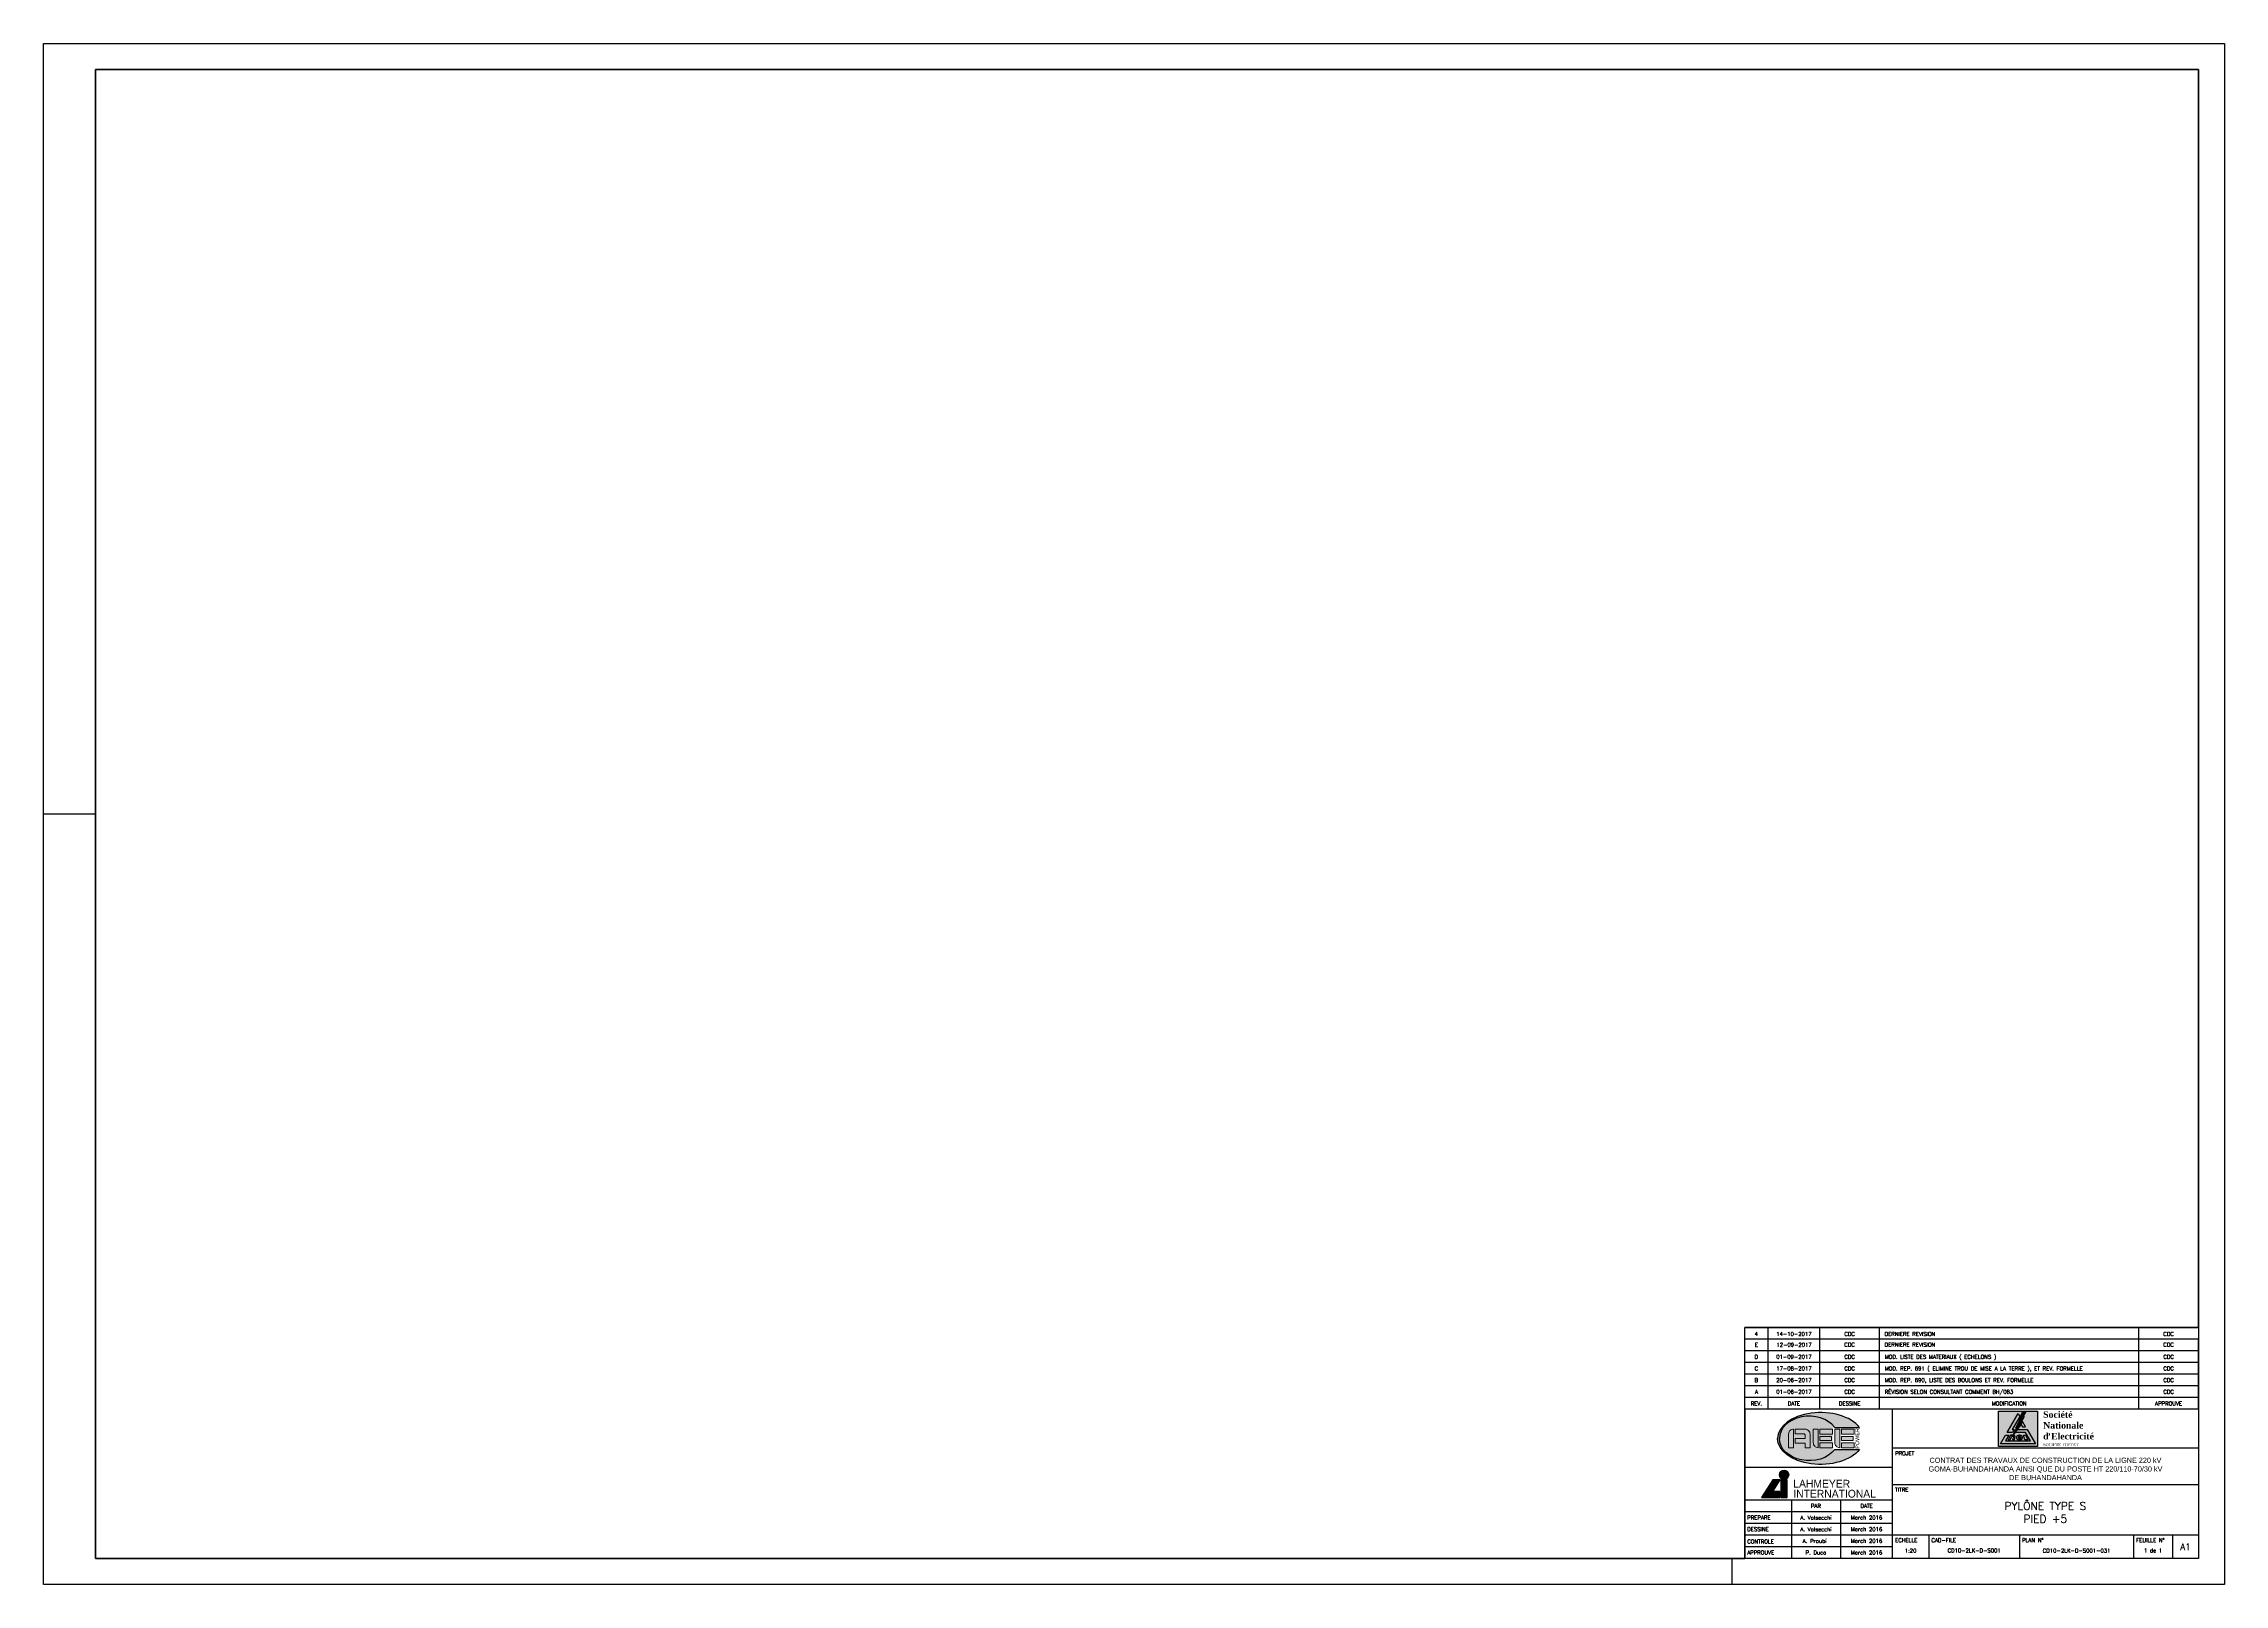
# Paper-space layout 'Layout1' of a CAD drawing. Header units: feet, sheet in millimetres. Extents: x 16 to 857, y 3 to 597.
# The model-space entities are those that its viewports show. They can reach past a viewport. Long polylines and large blocks are cut down to what shows.
import ezdxf
from ezdxf.enums import TextEntityAlignment as Align

# ---------------------------------------------------------------- set-up
doc = ezdxf.new("R2010")
doc.units = ezdxf.units.FT
doc.header["$LTSCALE"] = 200
doc.header["$MEASUREMENT"] = 0
for name, color, linetype in [('LS', 7, 'CONTINUOUS'), ('SELLO', 7, 'CONTINUOUS'), ('SELLO-MODIFI', 7, 'CONTINUOUS')]:
    doc.layers.add(name, color=color, linetype=linetype)
doc.styles.add('ARIAL', font='arial.ttf')
doc.styles.add('ROMANS', font='romans.shx', dxfattribs={"height": 2.5})
doc.styles.add('SWIS', font='swissl.ttf')
doc.styles.add('TIMES', font='times.ttf')
doc.styles.add('TIMESNEGRITA', font='timesbd.ttf')

# ---------------------------------------------------------------- blocks, each defined once
blk = doc.blocks.new('LOGO SNEL')
at = {"layer": 'SELLO'}
h = blk.add_hatch(color=170, dxfattribs=at)
h.paths.add_polyline_path([(-3.08, 6.8), (-18.08, 6.8), (-18.08, -6.8), (-3.08, -6.8)])
h.paths.add_polyline_path([(-7.65, 0.74), (-8.92, 0.74), (-9.49, 1.73), (-8.86, 2.83)], flags=16)
h.paths.add_polyline_path([(-8.27, 4.7), (-10.07, 1.41), (-9.68, 1.41), (-10.97, -0.35), (-7.02, -0.35), (-3.86, -5.82), (-17.3, -5.82), (-15.41, -2.54), (-14.14, -2.54), (-15.41, -4.72), (-5.76, -4.72), (-7.65, -1.44), (-11.77, -1.44), (-12.42, -2.33), (-11.14, 0.17), (-11.49, 0.35), (-10.07, 3.14), (-10.42, 3.31), (-8.86, 6.38), (-7.61, 6.48), (-8.59, 4.7)], flags=16)
h.paths.add_polyline_path([(-9.95, 4.72), (-12.88, -0.35), (-12.1, -0.35), (-12.73, -1.44), (-14.78, -1.44), (-10.58, 5.82)], flags=16)
h.paths.add_polyline_path([(-7.7, -2.54), (-6.81, -4.26), (-7.9, -4.26), (-8.53, -2.54)], flags=16)
h.paths.add_polyline_path([(-9.03, -2.9), (-8.93, -3.09), (-8.86, -3.32), (-8.85, -3.52), (-10.41, -3.52), (-10.38, -3.67), (-10.3, -3.76), (-10.29, -3.77), (-10.2, -3.81), (-10.08, -3.83), (-9.99, -3.84), (-9.86, -3.83), (-9.77, -3.8), (-9.67, -3.74), (-9.65, -3.71), (-8.86, -3.71), (-8.93, -3.87), (-9.08, -4.03), (-9.28, -4.14), (-9.49, -4.2), (-9.66, -4.23), (-9.86, -4.25), (-10.11, -4.26), (-10.37, -4.23), (-10.59, -4.18), (-10.79, -4.09), (-10.93, -3.99), (-11.07, -3.83), (-11.15, -3.62), (-11.17, -3.41), (-11.16, -3.21), (-11.09, -3), (-10.99, -2.87), (-10.89, -2.77), (-10.75, -2.68), (-10.55, -2.6), (-10.31, -2.55), (-10.07, -2.54), (-9.82, -2.54), (-9.57, -2.58), (-9.36, -2.66), (-9.18, -2.76)], flags=16)
h.paths.add_polyline_path([(-9.62, -3.12), (-9.59, -3.23), (-10.45, -3.23), (-10.38, -3.1), (-10.27, -3), (-10.12, -2.96), (-9.95, -2.95), (-9.73, -2.99)], flags=0)
h.paths.add_polyline_path([(-12.73, -2.84), (-12.72, -2.84, -0.53324), (-12.35, -3.38), (-12.71, -4.26), (-11.93, -4.26), (-11.72, -3.03, 0.387199), (-12, -2.58, 0.188481), (-12.93, -2.68), (-12.87, -2.54), (-13.47, -2.54), (-14.36, -4.26), (-13.57, -4.26), (-13.09, -3.08, -0.304428)], flags=16)
h = blk.add_hatch(color=50, dxfattribs=at)
h.paths.add_polyline_path([(-14.78, -1.44), (-12.73, -1.44), (-12.1, -0.35), (-12.88, -0.35), (-9.95, 4.72), (-10.58, 5.82)])
h.paths.add_polyline_path([(-8.86, 2.83), (-9.49, 1.73), (-8.92, 0.74), (-7.65, 0.74)])
h.paths.add_polyline_path([(-10.97, -0.35), (-11.77, -1.44), (-7.65, -1.44), (-5.76, -4.72), (-15.41, -4.72), (-14.14, -2.54), (-15.41, -2.54), (-17.3, -5.82), (-3.86, -5.82), (-7.02, -0.35)])
h.paths.add_polyline_path([(-7.7, -2.54), (-8.53, -2.54), (-7.9, -4.26), (-6.81, -4.26)], flags=17)
h.paths.add_polyline_path([(-8.95, -3.05), (-9.01, -2.95), (-9.07, -2.87), (-9.15, -2.79), (-9.23, -2.73), (-9.31, -2.68), (-9.41, -2.64), (-9.52, -2.6), (-9.63, -2.57), (-9.76, -2.55), (-9.89, -2.54), (-10.03, -2.54), (-10.11, -2.54), (-10.24, -2.55), (-10.37, -2.56), (-10.49, -2.59), (-10.6, -2.62), (-10.7, -2.66), (-10.79, -2.71), (-10.87, -2.76), (-10.9, -2.79), (-10.99, -2.87), (-11.05, -2.95), (-11.11, -3.05), (-11.14, -3.16), (-11.17, -3.27), (-11.17, -3.4), (-11.17, -3.44), (-11.16, -3.56), (-11.13, -3.67), (-11.09, -3.78), (-11.03, -3.87), (-10.96, -3.96), (-10.87, -4.03), (-10.83, -4.06), (-10.74, -4.11), (-10.64, -4.16), (-10.54, -4.19), (-10.42, -4.22), (-10.3, -4.24), (-10.17, -4.25), (-10.03, -4.26), (-9.92, -4.25), (-9.78, -4.25), (-9.66, -4.23), (-9.54, -4.21), (-9.43, -4.19), (-9.33, -4.15), (-9.24, -4.12), (-9.14, -4.06), (-9.04, -3.99), (-8.97, -3.91), (-8.91, -3.81), (-8.86, -3.71), (-9.62, -3.71), (-9.8, -3.82), (-10.04, -3.84), (-10.27, -3.79), (-10.38, -3.67), (-10.41, -3.52), (-8.85, -3.52), (-8.86, -3.38), (-8.88, -3.26), (-8.91, -3.15)], flags=17)
h.paths.add_polyline_path([(-9.59, -3.23), (-10.45, -3.23), (-10.38, -3.1), (-10.27, -3), (-10.12, -2.96), (-9.95, -2.95), (-9.73, -2.99), (-9.62, -3.12)], flags=16)
h.paths.add_polyline_path([(-12.35, -3.38), (-12.71, -4.26), (-11.93, -4.26), (-11.72, -3.03, 0.387199), (-12, -2.58, 0.188481), (-12.93, -2.68), (-12.87, -2.54), (-13.47, -2.54), (-14.36, -4.26), (-13.57, -4.26), (-13.09, -3.08, -0.304428), (-12.73, -2.84), (-12.72, -2.84, -0.53324)], flags=17)
blk.add_hatch(color=10, dxfattribs=at).paths.add_polyline_path([(-11.14, 0.17), (-11.49, 0.35), (-10.07, 3.14), (-10.42, 3.31), (-8.86, 6.38), (-7.61, 6.48), (-8.59, 4.7), (-8.27, 4.7), (-10.07, 1.41), (-9.68, 1.41), (-12.42, -2.33)])
at = {"layer": 'SELLO', "color": 170}
blk.add_lwpolyline([(-18.08, 6.8), (-3.08, 6.8), (-3.08, -6.8), (-18.08, -6.8)], close=True, dxfattribs=at)
at = {"layer": 'SELLO', "color": 50}
for points in [[(-14.78, -1.44), (-10.58, 5.82), (-9.95, 4.72), (-12.88, -0.35), (-12.1, -0.35), (-12.73, -1.44)], [(-8.92, 0.74), (-7.65, 0.74), (-8.86, 2.83), (-9.49, 1.73)], [(-10.9, -2.79), (-10.99, -2.87), (-11.05, -2.95), (-11.11, -3.05), (-11.14, -3.16), (-11.17, -3.27), (-11.17, -3.4), (-11.17, -3.44), (-11.16, -3.56), (-11.13, -3.67), (-11.09, -3.78), (-11.03, -3.87), (-10.96, -3.96), (-10.87, -4.03), (-10.83, -4.06), (-10.74, -4.11), (-10.64, -4.16), (-10.54, -4.19), (-10.42, -4.22), (-10.3, -4.24), (-10.17, -4.25), (-10.03, -4.26), (-9.92, -4.25), (-9.78, -4.25), (-9.66, -4.23), (-9.54, -4.21), (-9.43, -4.19), (-9.33, -4.15), (-9.24, -4.12), (-9.14, -4.06), (-9.04, -3.99), (-8.97, -3.91), (-8.91, -3.81), (-8.86, -3.71), (-9.65, -3.71), (-9.67, -3.74), (-9.77, -3.8), (-9.86, -3.83), (-9.99, -3.84), (-10.08, -3.83), (-10.2, -3.81), (-10.29, -3.77), (-10.3, -3.76), (-10.38, -3.67), (-10.41, -3.52), (-8.85, -3.52), (-8.86, -3.38), (-8.88, -3.26), (-8.91, -3.15), (-8.95, -3.05), (-9.01, -2.95), (-9.07, -2.87), (-9.15, -2.79), (-9.23, -2.73), (-9.31, -2.68), (-9.41, -2.64), (-9.52, -2.6), (-9.63, -2.57), (-9.76, -2.55), (-9.89, -2.54), (-10.03, -2.54), (-10.11, -2.54), (-10.24, -2.55), (-10.37, -2.56), (-10.49, -2.59), (-10.6, -2.62), (-10.7, -2.66), (-10.79, -2.71), (-10.87, -2.76)], [(-9.99, -2.95), (-10.12, -2.96), (-10.23, -2.99), (-10.29, -3.02), (-10.38, -3.1), (-10.43, -3.2), (-10.44, -3.23), (-9.59, -3.23), (-9.62, -3.12), (-9.7, -3.03), (-9.71, -3.02), (-9.8, -2.97), (-9.92, -2.95)], [(-6.81, -4.26), (-7.9, -4.26), (-8.53, -2.54), (-7.7, -2.54)]]:
    blk.add_lwpolyline(points, close=True, dxfattribs=at)
at = {"layer": 'SELLO', "color": 10}
blk.add_lwpolyline([(-11.14, 0.17), (-11.49, 0.35), (-10.07, 3.14), (-10.42, 3.31), (-8.86, 6.38), (-7.61, 6.48), (-8.59, 4.7), (-8.27, 4.7), (-10.07, 1.41), (-9.68, 1.41), (-12.42, -2.33)], close=True, dxfattribs=at)
at = {"layer": 'SELLO', "color": 50}
blk.add_lwpolyline([(-10.97, -0.35), (-7.02, -0.35), (-3.86, -5.82), (-17.3, -5.82), (-15.41, -2.54), (-14.14, -2.54), (-15.41, -4.72), (-5.76, -4.72), (-7.65, -1.44), (-11.77, -1.44)], dxfattribs=at)
blk.add_lwpolyline([(-12.73, -2.84), (-12.72, -2.84, -0.53324), (-12.35, -3.38), (-12.71, -4.26), (-11.93, -4.26), (-11.72, -3.03, 0.387199), (-12, -2.58, 0.188481), (-12.93, -2.68), (-12.87, -2.54), (-13.47, -2.54), (-14.36, -4.26), (-13.57, -4.26), (-13.09, -3.08, -0.304428)], format="xyb", close=True, dxfattribs=at)
at = {"layer": 'SELLO'}
for s, height, style, p in [('SOCIETE  D ETAT', 1.0938, 'TIMES', (-0.9, -6.16)), (',', 2.5, 'TIMESNEGRITA', (1, -1.03)), (',', 1.09, 'TIMES', (7.74, -5.24))]:
    blk.add_text(s, height=height, dxfattribs=dict(at, style=style)).set_placement(p, align=Align.MIDDLE_LEFT)
at = {"layer": 'SELLO', "insert": (-0.9, 1.28), "char_height": 2.5, "width": 21.0938, "attachment_point": 4, "style": 'TIMESNEGRITA'}
blk.add_mtext('Société\\PNationale\\Pd Electricité', dxfattribs=at)
blk = doc.blocks.new('LOGO LAHMEYER')
at = {"layer": 'SELLO', "true_color": 0x231f20}
h = blk.add_hatch(color=250, dxfattribs=at)
h.dxf.hatch_style = 1
h.paths.add_polyline_path([(-14.55, -5.31), (-12.12, -5.31), (-12.12, 1.57), (-14.55, 1.57)])
h.paths.add_polyline_path([(-14.98, -5.31), (-14.98, -2.89), (-17.59, -2.89), (-14.81, 1.57), (-17.67, 1.57), (-21.98, -5.31)])
at = {"layer": 'SELLO', "true_color": 0xee1c25}
h = blk.add_hatch(color=240, dxfattribs=at)
h.dxf.hatch_style = 1
edge = h.paths.add_edge_path()
edge.add_arc((-13.33, 3.51), 1.8, 0, 360)
at = {"layer": 'SELLO', "color": 250, "true_color": 0x231f20}
for points in [[(-14.98, -5.31), (-14.98, -2.89), (-17.59, -2.89), (-14.81, 1.57), (-17.67, 1.57), (-21.98, -5.31)], [(-14.55, -5.31), (-12.12, -5.31), (-12.12, 1.57), (-14.55, 1.57)]]:
    blk.add_lwpolyline(points, close=True, dxfattribs=at)
at = {"layer": 'SELLO', "color": 240, "true_color": 0xee1c25}
blk.add_circle((-13.33, 3.51), 1.8, dxfattribs=at)
at = {"layer": 'SELLO', "color": 250, "true_color": 0x231f20, "style": 'ARIAL', "width": 0.95}
blk.add_text('LAHMEYER', height=3, dxfattribs=at).set_placement((-9.74, 1.57), align=Align.TOP_LEFT)
blk.add_text('INTERNATIONAL', height=3, dxfattribs=at).set_placement((-9.74, -6.2), align=Align.BOTTOM_LEFT)
blk = doc.blocks.new('LOGO AEE')
at = {"layer": 'SELLO', "true_color": 0x2e4894}
h = blk.add_hatch(color=167, dxfattribs=at)
h.dxf.hatch_style = 1
edge = h.paths.add_edge_path()
edge.add_ellipse((0.8, 0), major_axis=(-16.61, 0), ratio=0.602151, start_angle=205.37693, end_angle=360)
edge.add_ellipse((0.8, 0), major_axis=(-16.61, 0), ratio=0.602151, start_angle=0, end_angle=154.62307)
edge.add_line((15.81, -4.29), (6.23, -4.29))
edge.add_ellipse((-3.66, 0), major_axis=(-11.43, 0), ratio=0.75, start_angle=0, end_angle=150, ccw=False)
edge.add_ellipse((-3.66, 0), major_axis=(-11.43, 0), ratio=0.75, start_angle=210, end_angle=360, ccw=False)
edge.add_line((6.23, 4.29), (15.81, 4.29))
at = {"layer": 'SELLO', "lineweight": 0, "true_color": 0x615b56}
h = blk.add_hatch(color=251, dxfattribs=at)
h.dxf.hatch_style = 1
h.paths.add_polyline_path([(13.74, 3.57), (8.83, 3.57), (8.83, 1.68), (13.74, 1.68)])
h.paths.add_polyline_path([(8.18, 3.57), (6.3, 3.57), (6.3, -1.63), (6.32, -1.93), (6.41, -2.33), (6.59, -2.68), (6.85, -3.01), (7.04, -3.19), (7.39, -3.4), (7.77, -3.53), (8.18, -3.57)])
h.paths.add_polyline_path([(13.33, 0.77), (8.83, 0.77), (8.83, -0.76), (13.33, -0.76)])
h.paths.add_polyline_path([(13.74, -1.73), (8.83, -1.73), (8.83, -3.57), (13.74, -3.57)])
h.paths.add_polyline_path([(5.41, 3.57), (0.49, 3.57), (0.49, 1.68), (5.41, 1.68)])
h.paths.add_polyline_path([(-0.15, 3.57), (-2.03, 3.57), (-2.03, -1.63), (-2.01, -1.93), (-1.91, -2.33), (-1.74, -2.68), (-1.48, -3.01), (-1.29, -3.19), (-0.94, -3.4), (-0.56, -3.53), (-0.15, -3.57)])
h.paths.add_polyline_path([(5, 0.77), (0.49, 0.77), (0.49, -0.76), (5, -0.76)])
h.paths.add_polyline_path([(5.41, -1.73), (0.49, -1.73), (0.49, -3.57), (5.41, -3.57)])
h.paths.add_polyline_path([(-9.67, 3.57), (-9.93, 3.56), (-10.33, 3.47), (-10.69, 3.29), (-11.01, 3.04), (-11.17, 2.88), (-11.38, 2.54), (-11.51, 2.15), (-11.55, 1.73), (-11.55, -3.57), (-9.67, -3.57)])
h.paths.add_polyline_path([(-5.34, 3.57), (-9.04, 3.57), (-9.04, 1.73), (-5.77, 1.73), (-5.59, 1.73), (-5.26, 1.56), (-5.2, 1.45), (-5.13, 1.02), (-5.13, -0.02), (-9.04, -0.02), (-9.04, -1.84), (-5.13, -1.84), (-5.13, -3.57), (-3.3, -3.57), (-3.3, 1.73), (-3.31, 1.99), (-3.41, 2.38), (-3.61, 2.73), (-3.89, 3.04), (-4.15, 3.25), (-4.51, 3.43), (-4.91, 3.54)])
at = {"layer": 'SELLO', "color": 251, "lineweight": 0, "true_color": 0x615b56}
for points in [[(-9.67, 3.57), (-9.93, 3.56), (-10.33, 3.47), (-10.69, 3.29), (-11.01, 3.04), (-11.17, 2.88), (-11.38, 2.54), (-11.51, 2.15), (-11.55, 1.73), (-11.55, -3.57), (-9.67, -3.57)], [(-5.34, 3.57), (-9.04, 3.57), (-9.04, 1.73), (-5.77, 1.73), (-5.59, 1.73), (-5.26, 1.56), (-5.2, 1.45), (-5.13, 1.02), (-5.13, -0.02), (-9.04, -0.02), (-9.04, -1.84), (-5.13, -1.84), (-5.13, -3.57), (-3.3, -3.57), (-3.3, 1.73), (-3.31, 1.99), (-3.41, 2.38), (-3.61, 2.73), (-3.89, 3.04), (-4.15, 3.25), (-4.51, 3.43), (-4.91, 3.54)], [(-0.15, 3.57), (-2.03, 3.57), (-2.03, -1.63), (-2.01, -1.93), (-1.91, -2.33), (-1.74, -2.68), (-1.48, -3.01), (-1.29, -3.19), (-0.94, -3.4), (-0.56, -3.53), (-0.15, -3.57)], [(5.41, 3.57), (0.49, 3.57), (0.49, 1.68), (5.41, 1.68)], [(5, 0.77), (0.49, 0.77), (0.49, -0.76), (5, -0.76)], [(8.18, 3.57), (6.3, 3.57), (6.3, -1.63), (6.32, -1.93), (6.41, -2.33), (6.59, -2.68), (6.85, -3.01), (7.04, -3.19), (7.39, -3.4), (7.77, -3.53), (8.18, -3.57)], [(13.74, 3.57), (8.83, 3.57), (8.83, 1.68), (13.74, 1.68)], [(13.33, 0.77), (8.83, 0.77), (8.83, -0.76), (13.33, -0.76)], [(5.41, -1.73), (0.49, -1.73), (0.49, -3.57), (5.41, -3.57)], [(13.74, -1.73), (8.83, -1.73), (8.83, -3.57), (13.74, -3.57)]]:
    blk.add_lwpolyline(points, close=True, dxfattribs=at)
at = {"layer": 'SELLO', "color": 167, "true_color": 0x2e4894}
for points in [[(6.23, 4.29), (15.81, 4.29)], [(6.23, -4.29), (15.81, -4.29)]]:
    blk.add_lwpolyline(points, dxfattribs=at)
for centre, major_axis, ratio, start_param in [((0.8, 0), (-16.61, 0), 0.602151, 3.584504), ((-3.66, 0), (-11.43, 0), 0.75, 3.665191)]:
    blk.add_ellipse(centre, major_axis=major_axis, ratio=ratio, start_param=start_param, end_param=6.283185, dxfattribs=at)
at = {"layer": 'SELLO', "color": 167, "true_color": 0x2e4894, "extrusion": (0, 0, -1)}
for centre, major_axis, ratio, start_param in [((-3.66, 0), (-11.43, 0), 0.75, 3.665191), ((0.8, 0), (-16.61, 0), 0.602151, 3.584504)]:
    blk.add_ellipse(centre, major_axis=major_axis, ratio=ratio, start_param=start_param, end_param=6.283185, dxfattribs=at)
at = {"layer": 'SELLO', "color": 13, "true_color": 0xd3505e, "style": 'SWIS'}
blk.add_text('POWER', height=1.5, rotation=90, dxfattribs=at).set_placement((14.91, 0), align=Align.MIDDLE)

psp = doc.layouts.get("Layout1")

# ---------------------------------------------------------------- linework, layer by layer
at = {"layer": 'LS', "color": 8}
psp.add_lwpolyline([(36.08, 586.64), (36.08, 12.64), (672.08, 12.64), (672.08, 101.64), (847.08, 101.64), (847.08, 586.64), (36.08, 586.64)], close=True, dxfattribs=at)
at = {"layer": 'SELLO'}
for p, q in [((36.08, 299.64), (16.08, 299.64)), ((667.08, 12.64), (667.08, 2.64))]:
    psp.add_line(p, q, dxfattribs=at)
at = {"layer": 'SELLO', "color": 8}
for p, q in [((672.08, 70.14), (672.08, 101.64)), ((847.08, 70.14), (847.08, 97.14)), ((672.08, 70.14), (672.08, 12.64)), ((847.08, 70.14), (672.08, 70.14)), ((847.08, 70.14), (847.08, 12.64)), ((847.08, 12.64), (672.08, 12.64))]:
    psp.add_line(p, q, dxfattribs=at)
at = {"layer": 'SELLO', "color": 2}
for p, q in [((847.08, 101.64), (672.08, 101.64)), ((681.08, 70.14), (681.08, 101.64)), ((701.08, 70.14), (701.08, 101.64)), ((724.08, 70.14), (724.08, 101.64)), ((824.08, 70.14), (824.08, 101.64)), ((847.08, 97.14), (672.08, 97.14)), ((847.08, 92.64), (672.08, 92.64)), ((847.08, 88.14), (672.08, 88.14)), ((847.08, 83.64), (672.08, 83.64)), ((847.08, 83.64), (672.08, 83.64)), ((847.08, 83.64), (672.08, 83.64)), ((847.08, 79.14), (672.08, 79.14)), ((847.08, 79.14), (672.08, 79.14)), ((847.08, 79.14), (672.08, 79.14)), ((729.08, 41.14), (729.08, 70.14)), ((847.08, 55.14), (729.08, 55.14)), ((729.08, 47.64), (672.08, 47.64)), ((729.08, 35.14), (672.08, 35.14)), ((690.08, 35.14), (690.08, 12.64)), ((709.08, 35.14), (709.08, 12.64)), ((729.08, 30.64), (672.08, 30.64)), ((729.08, 26.14), (672.08, 26.14)), ((729.08, 21.64), (672.08, 21.64)), ((729.08, 17.14), (672.08, 17.14)), ((729.08, 12.64), (729.08, 21.64)), ((743.08, 21.64), (743.08, 12.64)), ((778.08, 21.64), (778.08, 12.64)), ((822.08, 21.64), (822.08, 12.64)), ((837.08, 21.64), (837.08, 12.64))]:
    psp.add_line(p, q, dxfattribs=at)
at = {"layer": 'SELLO', "color": 3}
psp.add_line((847.08, 74.64), (672.08, 74.64), dxfattribs=at)
at = {"layer": 'SELLO'}
psp.add_lwpolyline([(16.08, 596.64), (857.08, 596.64), (857.08, 2.64), (16.08, 2.64)], close=True, dxfattribs=at)
at = {"layer": 'SELLO', "color": 8}
psp.add_lwpolyline([(36.08, 586.64), (847.08, 586.64), (847.08, 12.64), (36.08, 12.64)], close=True, dxfattribs=at)
at = {"layer": 'SELLO', "color": 5}
psp.add_lwpolyline([(729.08, 41.14), (847.08, 41.14), (847.08, 21.64), (729.08, 21.64)], close=True, dxfattribs=at)

# ---------------------------------------------------------------- block references
at = {"layer": 'SELLO', "color": 4}
for name, p in [('LOGO AEE', (700.58, 58.89)), ('LOGO LAHMEYER', (700.58, 41.39))]:
    psp.add_blockref(name, p, dxfattribs=at)
at = {"layer": 'SELLO'}
psp.add_blockref('LOGO SNEL', (788.08, 62.64), dxfattribs=at)

# ---------------------------------------------------------------- texts
at = {"layer": 'SELLO', "color": 2, "style": 'ROMANS'}
for s, height, p in [('REV.', 1.5, (676.58, 72.39)), ('DATE', 1.5, (691.08, 72.39)), ('DESSINE', 1.5, (712.58, 72.39)), ('MODIFICATION', 1.5, (774.08, 72.39)), ('APPROUVE', 1.5, (835.58, 72.39)), ('PAR', 1.5, (699.58, 32.89)), ('DATE', 1.5, (719.08, 32.89)), ('A. Valsecchi', 1.5, (699.58, 28.39)), ('March 2016', 1.5, (719.08, 28.39)), ('A. Valsecchi', 1.5, (699.58, 23.89)), ('A. Proubi ', 1.5, (699.58, 19.39)), ('March 2016', 1.5, (719.08, 23.89)), ('March 2016', 1.5, (719.08, 19.39)), ('A1', 2.5, (842.08, 17.14)), ('P. Duca', 1.5, (699.58, 14.89)), ('March 2016', 1.5, (719.08, 14.89))]:
    psp.add_text(s, height=height, dxfattribs=at).set_placement(p, align=Align.MIDDLE)
for s, p in [('PROJET', (730.08, 53.14)), ('TITRE', (730.08, 39.14)), ('PREPARE', (673.08, 28.39)), ('CONTROLE', (673.08, 19.14)), ('DESSINE', (673.08, 23.89)), ('ECHELLE', (730.08, 19.64)), ('CAD-FILE', (744.08, 19.64)), ('PLAN N%%D', (779.08, 19.64)), ('FEUILLE N%%D', (823.08, 19.64)), ('APPROUVE', (673.08, 14.89))]:
    psp.add_text(s, height=1.5, dxfattribs=at).set_placement(p, align=Align.MIDDLE_LEFT)
for s, p in [('1:20', (736.08, 14.89)), ('CD10-2LK-D-S001', (760.58, 14.96)), ('1 de 1', (829.58, 14.96))]:
    psp.add_text(s, height=1.5, dxfattribs=at).set_placement(p, align=Align.CENTER)
at = {"layer": 'SELLO', "color": 3, "style": 'ROMANS'}
psp.add_text('CD10-2LK-D-S001-031', height=1.5, dxfattribs=at).set_placement((800.08, 14.89), align=Align.CENTER)
at = {"layer": 'SELLO', "attachment_point": 5}
for s, insert, char_height, style in [('{\\C2;CONTRAT DES TRAVAUX DE CONSTRUCTION DE LA LIGNE 220 kV GOMA-BUHANDAHANDA AINSI QUE DU POSTE HT 220/110-70/30 kV\\PDE BUHANDAHANDA}', (788.08, 47.14), 2, 'ARIAL'), ('{\\C4;PYLÔNE TYPE S\\P\\C3;PIED +5}', (788.08, 30.39), 3, 'ROMANS')]:
    psp.add_mtext_dynamic_manual_height_columns(s, width=118, gutter_width=12.5, heights=[0], dxfattribs=dict(at, insert=insert, char_height=char_height, style=style))
at = {"layer": 'SELLO-MODIFI', "color": 2, "style": 'ROMANS'}
for s, p in [('4', (676.55, 99.17)), ('E', (676.64, 95.01)), ('14-10-2017', (691.05, 99.17)), ('12-09-2017', (691.14, 95.01)), ('CDC', (712.52, 95.06)), ('CDC', (712.55, 99.17)), ('CDC', (835.52, 95.06)), ('CDC', (835.55, 99.17)), ('C', (676.58, 85.89)), ('D', (676.58, 90.39)), ('01-09-2017', (691.08, 90.39)), ('17-08-2017', (691.08, 85.89)), ('CDC', (712.58, 90.39)), ('CDC', (712.58, 85.89)), ('CDC', (835.58, 90.39)), ('CDC', (835.58, 85.89)), ('A', (676.58, 76.89)), ('B', (676.58, 81.39)), ('20-06-2017', (691.08, 81.39)), ('01-06-2017', (691.08, 76.89)), ('CDC', (712.58, 81.39)), ('CDC', (712.58, 76.89)), ('CDC', (835.58, 81.39)), ('CDC', (835.58, 76.89))]:
    psp.add_text(s, height=1.5, dxfattribs=at).set_placement(p, align=Align.MIDDLE)
for s, p in [('DERNIERE REVISION', (726.02, 95.06)), ('DERNIERE REVISION', (726.05, 99.17)), ('MOD. LISTE DES MATERIAUX ( ECHELONS )', (726.08, 90.39)), ('MOD. REP. 691 ( ELIMINE TROU DE MISE A LA TERRE ), ET REV. FORMELLE', (726.08, 85.89)), ('MOD. REP. 690, LISTE DES BOULONS ET REV. FORMELLE', (726.08, 81.39)), ('RÉVISION SELON CONSULTANT COMMENT BH/083', (726.08, 76.89))]:
    psp.add_text(s, height=1.5, dxfattribs=at).set_placement(p, align=Align.MIDDLE_LEFT)

doc.saveas('drawing.dxf')
